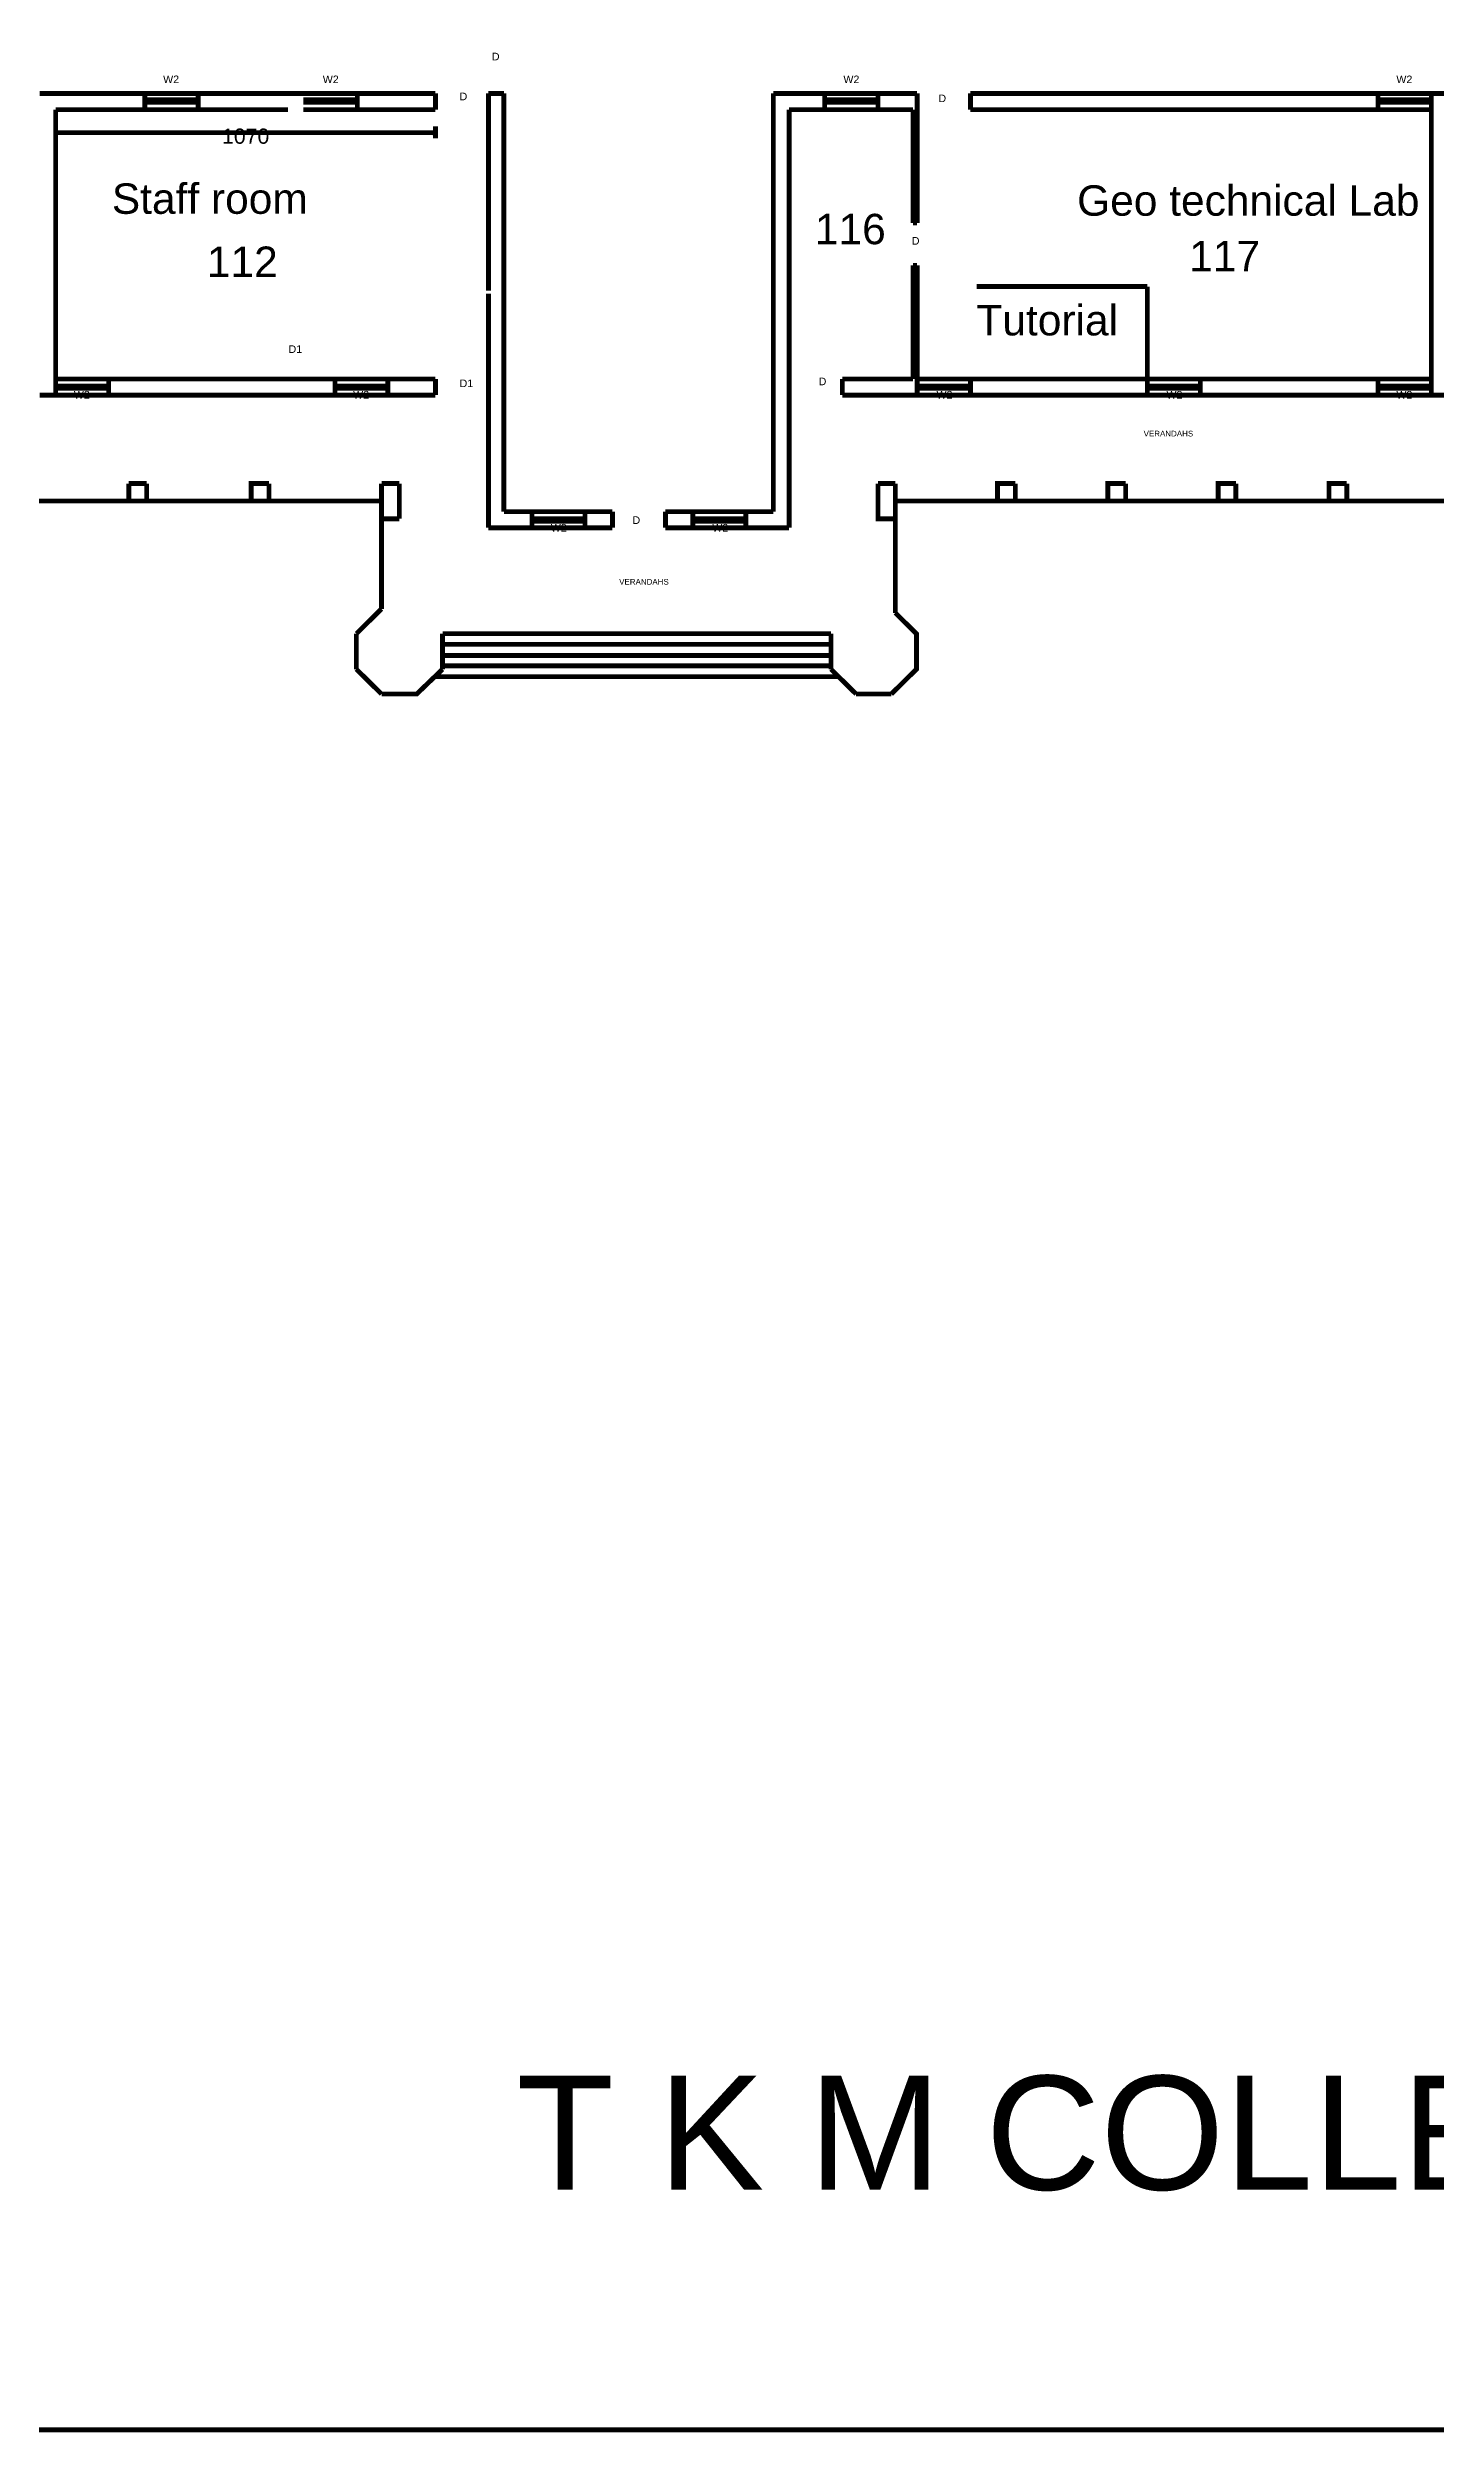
# Model space of a CAD drawing. Header units: millimetres. Extents: x 14 to 406, y 10 to 287.
# Drawn here: x 100.5 to 173.5, y 9.8 to 135.3 of the extents above; entities that cross this region are included whole.
import ezdxf

# ---------------------------------------------------------------- set-up
doc = ezdxf.new("R2010")
doc.units = ezdxf.units.MM
doc.layers.add('P', color=7, linetype='Continuous')
doc.layers.add('T', color=7, linetype='Continuous')

msp = doc.modelspace()

# ---------------------------------------------------------------- linework, layer by layer
at = {"layer": 'P', "const_width": 0.254}
for points in [[(14.076, 9.878), (405.747, 9.878), (405.747, 286.826), (14.076, 286.826)], [(105.639, 132.856), (100.101, 132.856)], [(105.639, 132.009), (100.947, 132.009)], [(100.947, 116.981), (100.947, 132.009)], [(105.639, 132.009), (105.639, 132.856)], [(108.444, 132.856), (105.639, 132.856)], [(105.639, 132.521), (108.444, 132.521)], [(105.639, 132.398), (108.444, 132.398)], [(105.639, 132.009), (108.444, 132.009)], [(113.983, 132.856), (108.444, 132.856)], [(108.444, 132.009), (108.444, 132.856)], [(113.171, 132.009), (108.444, 132.009)], [(113.983, 132.856), (116.822, 132.856)], [(113.983, 132.521), (116.822, 132.521)], [(113.983, 132.398), (116.822, 132.398)], [(113.983, 132.009), (116.822, 132.009)], [(120.932, 132.856), (116.822, 132.856)], [(116.822, 132.009), (116.822, 132.856)], [(120.932, 132.009), (116.822, 132.009)], [(120.932, 132.009), (120.932, 132.856)], [(123.719, 122.484), (123.719, 132.856)], [(123.719, 132.856), (124.531, 132.856)], [(124.531, 110.843), (124.531, 132.856)], [(141.411, 132.856), (138.712, 132.856)], [(138.712, 110.843), (138.712, 132.856)], [(141.411, 132.009), (139.541, 132.009)], [(139.541, 109.996), (139.541, 132.009)], [(141.411, 132.009), (141.411, 132.856)], [(141.411, 132.009), (144.216, 132.009), (144.216, 132.856), (141.411, 132.856)], [(141.411, 132.521), (144.216, 132.521)], [(141.411, 132.398), (144.216, 132.398)], [(146.279, 132.856), (144.216, 132.856)], [(146.068, 132.009), (144.216, 132.009)], [(146.068, 126.048), (146.068, 132.009)], [(146.279, 126.048), (146.279, 132.856)], [(170.533, 132.856), (149.084, 132.856)], [(149.084, 132.009), (149.084, 132.856)], [(170.533, 132.009), (149.084, 132.009)], [(170.533, 132.009), (170.533, 132.856)], [(170.533, 132.856), (173.337, 132.856)], [(170.533, 132.521), (173.337, 132.521)], [(170.533, 132.398), (173.337, 132.398)], [(170.533, 132.009), (173.337, 132.009)], [(182.809, 132.856), (173.337, 132.856)], [(173.337, 116.981), (173.337, 132.856)], [(100.947, 131.128), (100.947, 130.493)], [(100.947, 130.792), (120.932, 130.792)], [(120.932, 131.128), (120.932, 130.493)], [(146.068, 126.048), (146.279, 126.048)], [(146.068, 117.828), (146.068, 123.807)], [(146.068, 123.807), (146.279, 123.807)], [(146.279, 116.981), (146.279, 123.807)], [(123.719, 109.996), (123.719, 122.326)], [(158.397, 122.696), (149.419, 122.696)], [(158.397, 117.828), (158.397, 122.696)], [(100.947, 116.981), (100.101, 116.981)], [(100.947, 117.828), (103.734, 117.828)], [(100.947, 117.457), (103.734, 117.457)], [(100.947, 117.334), (103.734, 117.334)], [(100.947, 116.981), (103.734, 116.981)], [(113.171, 117.828), (103.734, 117.828)], [(103.734, 116.981), (103.734, 117.828)], [(115.641, 116.981), (103.734, 116.981)], [(115.641, 117.828), (113.171, 117.828)], [(115.641, 117.828), (115.641, 116.981)], [(115.641, 117.828), (118.428, 117.828)], [(115.641, 117.457), (118.428, 117.457)], [(115.641, 117.334), (118.428, 117.334)], [(118.428, 116.981), (115.641, 116.981)], [(120.932, 117.828), (118.428, 117.828)], [(118.428, 117.828), (118.428, 116.981)], [(120.932, 116.981), (118.428, 116.981)], [(120.932, 116.981), (120.932, 117.828)], [(146.068, 117.828), (142.346, 117.828)], [(142.346, 116.981), (142.346, 117.828)], [(146.279, 116.981), (142.346, 116.981)], [(146.279, 117.828), (149.084, 117.828)], [(146.279, 117.457), (149.084, 117.457)], [(146.279, 117.334), (149.084, 117.334)], [(146.279, 116.981), (149.084, 116.981)], [(158.397, 117.828), (149.084, 117.828)], [(149.084, 116.981), (149.084, 117.828)], [(158.397, 116.981), (149.084, 116.981)], [(158.397, 117.828), (158.397, 116.981)], [(158.397, 117.828), (161.184, 117.828)], [(158.397, 117.457), (161.184, 117.457)], [(158.397, 117.334), (161.184, 117.334)], [(161.184, 116.981), (158.397, 116.981)], [(170.533, 117.828), (161.184, 117.828)], [(161.184, 117.828), (161.184, 116.981)], [(170.533, 116.981), (161.184, 116.981)], [(170.533, 116.981), (170.533, 117.828)], [(170.533, 116.981), (170.533, 117.828)], [(170.533, 117.828), (173.337, 117.828)], [(170.533, 117.457), (173.337, 117.457)], [(170.533, 117.334), (173.337, 117.334)], [(170.533, 116.981), (173.337, 116.981)], [(174.131, 116.981), (173.337, 116.981)], [(105.728, 112.324), (104.793, 112.324)], [(104.793, 112.324), (104.793, 111.407), (105.728, 111.407), (105.728, 112.324)], [(112.166, 112.324), (111.231, 112.324), (111.231, 111.407)], [(111.231, 111.407), (112.166, 111.407), (112.166, 112.324)], [(119.027, 112.324), (118.092, 112.324)], [(118.092, 112.324), (118.092, 110.472), (119.027, 110.472)], [(119.027, 110.472), (119.027, 112.324)], [(145.133, 112.324), (144.216, 112.324)], [(144.216, 112.324), (144.216, 110.472), (145.133, 110.472), (145.133, 112.324)], [(151.448, 112.324), (150.513, 112.324), (150.513, 111.407)], [(151.448, 111.407), (151.448, 112.324)], [(157.251, 112.324), (156.316, 112.324), (156.316, 111.407)], [(157.251, 111.407), (157.251, 112.324)], [(163.054, 112.324), (162.119, 112.324), (162.119, 111.407)], [(163.054, 111.407), (163.054, 112.324)], [(168.892, 112.324), (167.958, 112.324), (167.958, 111.407)], [(168.892, 111.407), (168.892, 112.324)], [(79.604, 111.407), (118.092, 111.407)], [(117.158, 111.407), (118.092, 111.407)], [(118.092, 105.728), (118.092, 111.407)], [(126.012, 110.843), (124.531, 110.843)], [(126.012, 110.843), (126.012, 109.996)], [(126.012, 110.843), (128.799, 110.843)], [(126.012, 110.472), (128.799, 110.472)], [(126.012, 110.349), (128.799, 110.349)], [(130.246, 110.843), (128.799, 110.843)], [(128.799, 110.843), (128.799, 109.996)], [(130.246, 110.843), (130.246, 109.996)], [(134.479, 110.843), (133.033, 110.843)], [(133.033, 110.843), (133.033, 109.996)], [(134.479, 110.843), (134.479, 109.996)], [(134.479, 110.843), (137.266, 110.843)], [(134.479, 110.472), (137.266, 110.472)], [(134.479, 110.349), (137.266, 110.349)], [(138.712, 110.843), (137.266, 110.843)], [(137.266, 110.843), (137.266, 109.996)], [(180.023, 111.407), (145.133, 111.407)], [(145.133, 105.516), (145.133, 111.407)], [(145.133, 111.407), (146.068, 111.407)], [(150.513, 111.407), (151.448, 111.407)], [(156.316, 111.407), (157.251, 111.407)], [(162.119, 111.407), (163.054, 111.407)], [(167.958, 111.407), (168.892, 111.407)], [(126.012, 109.996), (123.719, 109.996)], [(126.012, 109.996), (128.799, 109.996)], [(130.246, 109.996), (128.799, 109.996)], [(134.479, 109.996), (133.033, 109.996)], [(134.479, 109.996), (137.266, 109.996)], [(139.541, 109.996), (137.266, 109.996)], [(116.769, 104.422), (118.092, 105.728)], [(144.921, 101.247), (146.244, 102.553), (146.244, 104.422), (145.133, 105.516)], [(116.769, 102.553), (116.769, 104.422)], [(141.746, 104.422), (121.303, 104.422)], [(121.303, 104.422), (121.303, 102.553)], [(141.746, 104.422), (141.746, 102.553)], [(141.746, 103.858), (121.303, 103.858)], [(141.746, 103.276), (121.303, 103.276)], [(118.092, 101.247), (116.769, 102.553)], [(121.303, 102.553), (119.944, 101.247), (118.092, 101.247)], [(142.134, 102.164), (120.932, 102.164)], [(141.746, 102.729), (121.303, 102.729)], [(141.746, 102.553), (143.069, 101.247)], [(143.069, 101.247), (144.921, 101.247)]]:
    msp.add_lwpolyline(points, dxfattribs=at)
at = {"layer": 'P'}
for points in [[(101.036, 130.881), (100.859, 130.669)], [(120.791, 130.669), (121.003, 130.881)]]:
    msp.add_lwpolyline(points, dxfattribs=at)

# ---------------------------------------------------------------- texts
at = {"layer": 'T', "attachment_point": 7}
for s, insert, char_height in [('{\\fArial|b0|i0|c0|p18;D}', (123.9, 134.6), 0.4), ('{\\fArial|b0|i0|c0|p18;W2}', (106.6, 133.4), 0.4), ('{\\fArial|b0|i0|c0|p18;W2}', (115, 133.4), 0.4), ('{\\fArial|b0|i0|c0|p18;W2}', (142.4, 133.4), 0.4), ('{\\fArial|b0|i0|c0|p18;W2}', (171.5, 133.4), 0.4), ('{\\fArial|b0|i0|c0|p18;D}', (122.2, 132.5), 0.4), ('{\\fArial|b0|i0|c0|p18;D}', (147.4, 132.4), 0.4), ('{\\fArial|b0|i0|c0|p18;1070}', (109.7, 130.2), 0.8), ('{\\fArial|b0|i0|c0|p18;Staff room}', (103.9, 126.5), 1.6), ('{\\fArial|b0|i0|c0|p18;Geo technical Lab}', (154.7, 126.4), 1.6), ('{\\fArial|b0|i0|c0|p18;116}', (140.9, 124.9), 1.6), ('{\\fArial|b0|i0|c0|p18;112}', (108.9, 123.2), 1.6), ('{\\fArial|b0|i0|c0|p18;D}', (146, 124.9), 0.4), ('{\\fArial|b0|i0|c0|p18;117}', (160.6, 123.5), 1.6), ('{\\fArial|b0|i0|c0|p18;Tutorial}', (149.4, 120.1), 1.6), ('{\\fArial|b0|i0|c0|p18;D1}', (113.2, 119.2), 0.4), ('{\\fArial|b0|i0|c0|p18;W2}', (101.9, 116.8), 0.4), ('{\\fArial|b0|i0|c0|p18;W2}', (116.6, 116.8), 0.4), ('{\\fArial|b0|i0|c0|p18;D1}', (122.2, 117.4), 0.4), ('{\\fArial|b0|i0|c0|p18;D}', (141.1, 117.5), 0.4), ('{\\fArial|b0|i0|c0|p18;W2}', (147.3, 116.8), 0.4), ('{\\fArial|b0|i0|c0|p18;W2}', (159.4, 116.8), 0.4), ('{\\fArial|b0|i0|c0|p18;W2}', (171.5, 116.8), 0.4), ('{\\fArial|b0|i0|c0|p18;VERANDAHS}', (158.2, 114.8), 0.3), ('{\\fArial|b0|i0|c0|p18;D}', (131.3, 110.2), 0.4), ('{\\fArial|b0|i0|c0|p18;W2}', (127, 109.8), 0.4), ('{\\fArial|b0|i0|c0|p18;W2}', (135.5, 109.8), 0.4), ('{\\fArial|b0|i0|c0|p18;VERANDAHS}', (130.6, 107), 0.3), ('{\\fArial|b0|i0|c0|p18;T K M COLLEGE OF  ENGINEERING,  KOLLAM -5}', (125.2, 21.4), 6)]:
    msp.add_mtext(s, dxfattribs=dict(at, insert=insert, char_height=char_height))

doc.saveas('drawing.dxf')
